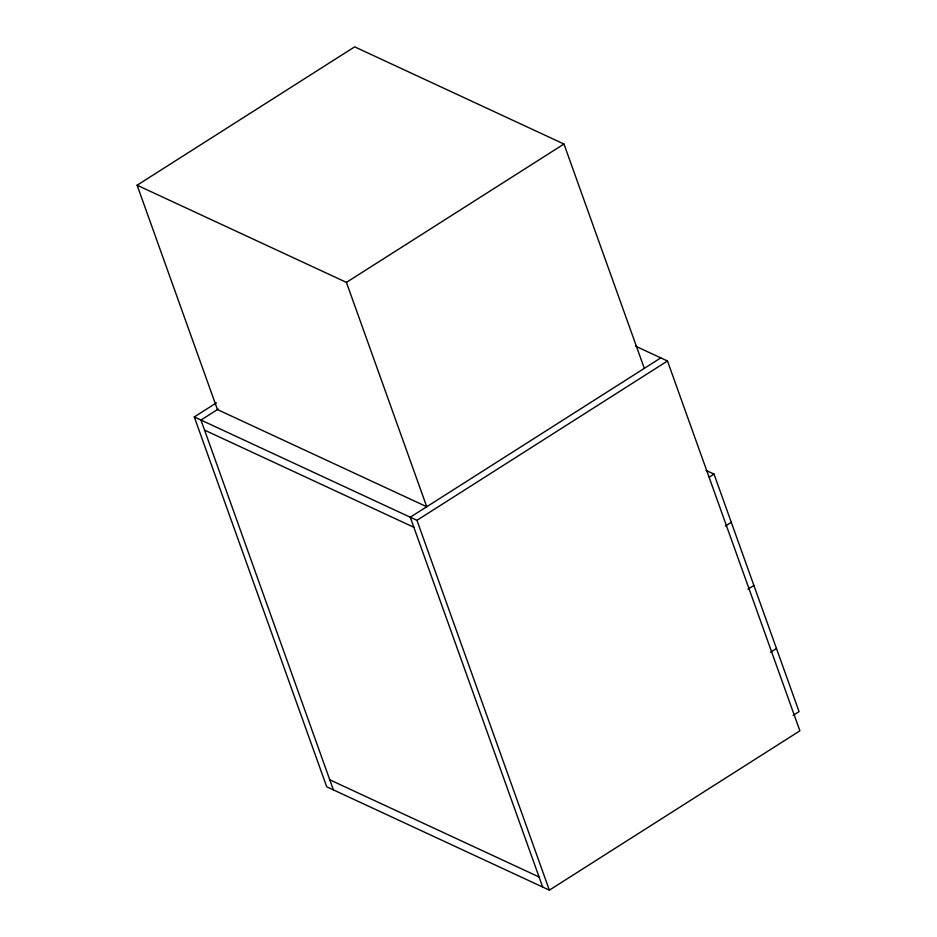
<?xml version="1.0" encoding="UTF-8"?>
<svg xmlns="http://www.w3.org/2000/svg" width="937" height="937" viewBox="0 0 937 937"><rect width="100%" height="100%" fill="white"/><g stroke="black" fill="none" stroke-linecap="round" stroke-linejoin="round"><path stroke-width="1.41" d="M137.118 185.221L346.421 282.388L426.745 506.741L217.443 409.563L137.118 185.221L354.666 46.85L563.969 144.029L644.305 368.37M346.421 282.388L563.969 144.029M635.614 346.198L667.472 360.991L799.882 730.813L549.363 890.15L326.697 786.764L194.275 416.942L216.494 402.816M218.239 409.059L200.963 420.045L333.373 789.868M660.784 357.887L410.265 517.224L542.675 887.046M194.275 416.942L416.953 520.328L667.472 360.991M709.297 477.132L714.029 474.11L799.062 711.605L793.147 715.376M725.367 526.079L731.293 522.307M747.96 589.174L753.887 585.414M770.554 652.281L776.468 648.509M706.088 470.421L714.029 474.11M204.571 430.13L413.873 527.297M329.765 779.795L539.068 876.973M416.953 520.328L549.363 890.15"/></g></svg>
